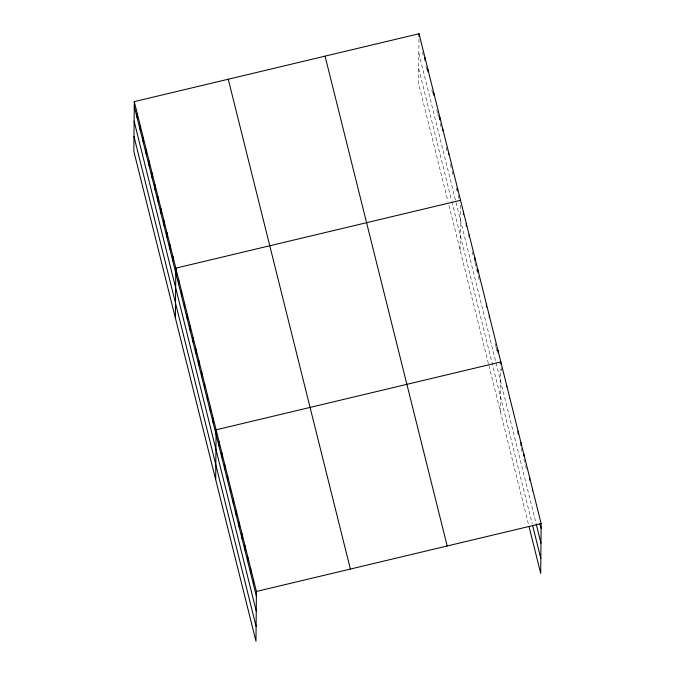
<?xml version="1.0" encoding="UTF-8"?>
<svg xmlns="http://www.w3.org/2000/svg" width="675" height="675" viewBox="0 0 675 675"><rect width="100%" height="100%" fill="white"/><g stroke="black" fill="none" stroke-linecap="round" stroke-linejoin="round"><path stroke-width="0.51" stroke-dasharray="3.38 2.53" d="M418.973 39.26L418.584 83.54L447.998 201.513M460.105 250.087L460.502 204.981M500.411 411.733L500.782 369.107M422.44 52.312L423.183 55.291M425.9 66.192L427.385 72.141M431.831 89.986L433.316 95.934M436.776 109.814L437.518 112.784M437.763 113.78L438.75 117.745M440.235 123.694L441.222 127.659M446.167 147.488L447.154 151.453M450.368 164.337L451.356 168.303M452.098 171.273L453.085 175.238M456.3 188.131L457.287 192.097M458.03 195.067L459.017 199.032M472.255 252.129L472.972 255.015M474.896 262.71L476.331 268.49M476.575 269.452L477.537 273.299M478.254 276.185L479.697 281.956M495.045 343.533L495.762 346.427M496.007 347.389L497.441 353.16M501.044 367.588L502.478 373.368M521.193 448.411L521.91 451.305M523.834 459L525.268 464.771M525.513 465.733L526.466 469.581M418.854 53.325L535.933 522.956M418.719 68.656L451.339 199.513M451.837 201.496L532.204 523.859M448.985 205.478L488.413 363.623M488.894 365.546L528.711 525.277"/><path stroke-width="1.01" d="M134.291 101.621L133.861 151.411L255.977 641.25L256.416 591.46L134.291 101.621L419.023 33.75L541.139 523.589L540.709 573.379L529.192 527.2M137.219 118.201L137.261 113.518M140.181 130.098L140.223 125.407M143.151 141.995L143.193 137.303M146.112 153.892L146.154 149.2M149.082 165.788L149.124 161.097M152.044 177.685L152.086 172.994M155.014 189.574L155.056 184.891M157.975 201.471L158.018 196.788M160.945 213.368L160.988 208.685M163.907 225.264L163.949 220.582M166.877 237.161L166.919 232.478M169.838 249.058L169.881 244.375M172.808 260.955L172.851 256.264M175.382 317.959L175.812 268.161L460.544 200.298M178.647 284.394L178.689 279.712M181.524 295.945L181.567 291.254M184.41 307.488L184.452 302.805M187.287 319.039L187.329 314.348M190.164 330.581L190.207 325.898M193.042 342.124L193.084 337.441M195.919 353.675L195.961 348.983M198.796 365.217L198.838 360.534M201.682 376.768L201.715 372.077M204.559 388.311L204.601 383.628M207.436 399.862L207.478 395.17M210.313 411.404L210.355 406.721M213.19 422.955L213.232 418.264M215.679 479.604L216.11 429.815L500.842 361.943L500.825 363.817M218.953 446.04L218.987 441.357M221.83 457.591L221.872 452.9M224.707 469.133L224.75 464.451M227.585 480.684L227.627 475.993M230.462 492.227L230.504 487.544M233.339 503.778L233.381 499.087M236.225 515.32L236.258 510.638M239.102 526.863L239.144 522.18M241.979 538.414L242.021 533.722M244.856 549.956L244.898 545.273M247.733 561.507L247.776 556.816M250.611 573.05L250.653 568.367M253.496 584.601L253.53 579.909M418.998 36.56L419.023 33.75M424.929 60.353L424.955 57.544M427.908 71.314L427.916 69.441M433.839 95.108L433.848 93.234M439.763 119.838L439.779 117.02M442.733 130.79L442.749 128.917M448.664 154.583L448.681 152.71M457.566 190.274L457.574 188.401M463.396 214.65L463.421 211.84M466.273 226.201L466.298 223.391M469.159 236.807L469.176 234.934M474.913 260.837L474.938 258.027M477.799 271.451L477.816 269.57M486.422 307.024L486.447 304.214M489.316 317.63L489.333 315.757M497.947 352.274L497.964 350.392M506.587 386.91L506.604 385.037M509.465 398.452L509.482 396.579M518.088 434.033L518.113 431.224M520.965 445.576L520.99 442.766M523.859 456.19L523.876 454.309M529.605 480.22L529.63 477.402M532.491 490.826L532.508 488.953M256.416 591.46L541.139 523.589M539.899 523.462L541.105 528.272M536.178 523.918L540.97 543.164M532.685 525.783L540.835 558.495M325.063 56.143L447.179 545.982M228.251 79.22L350.376 569.059M134.249 106.304L256.373 596.143M134.123 121.188L256.238 611.027M133.988 136.527L256.103 626.366"/></g></svg>
